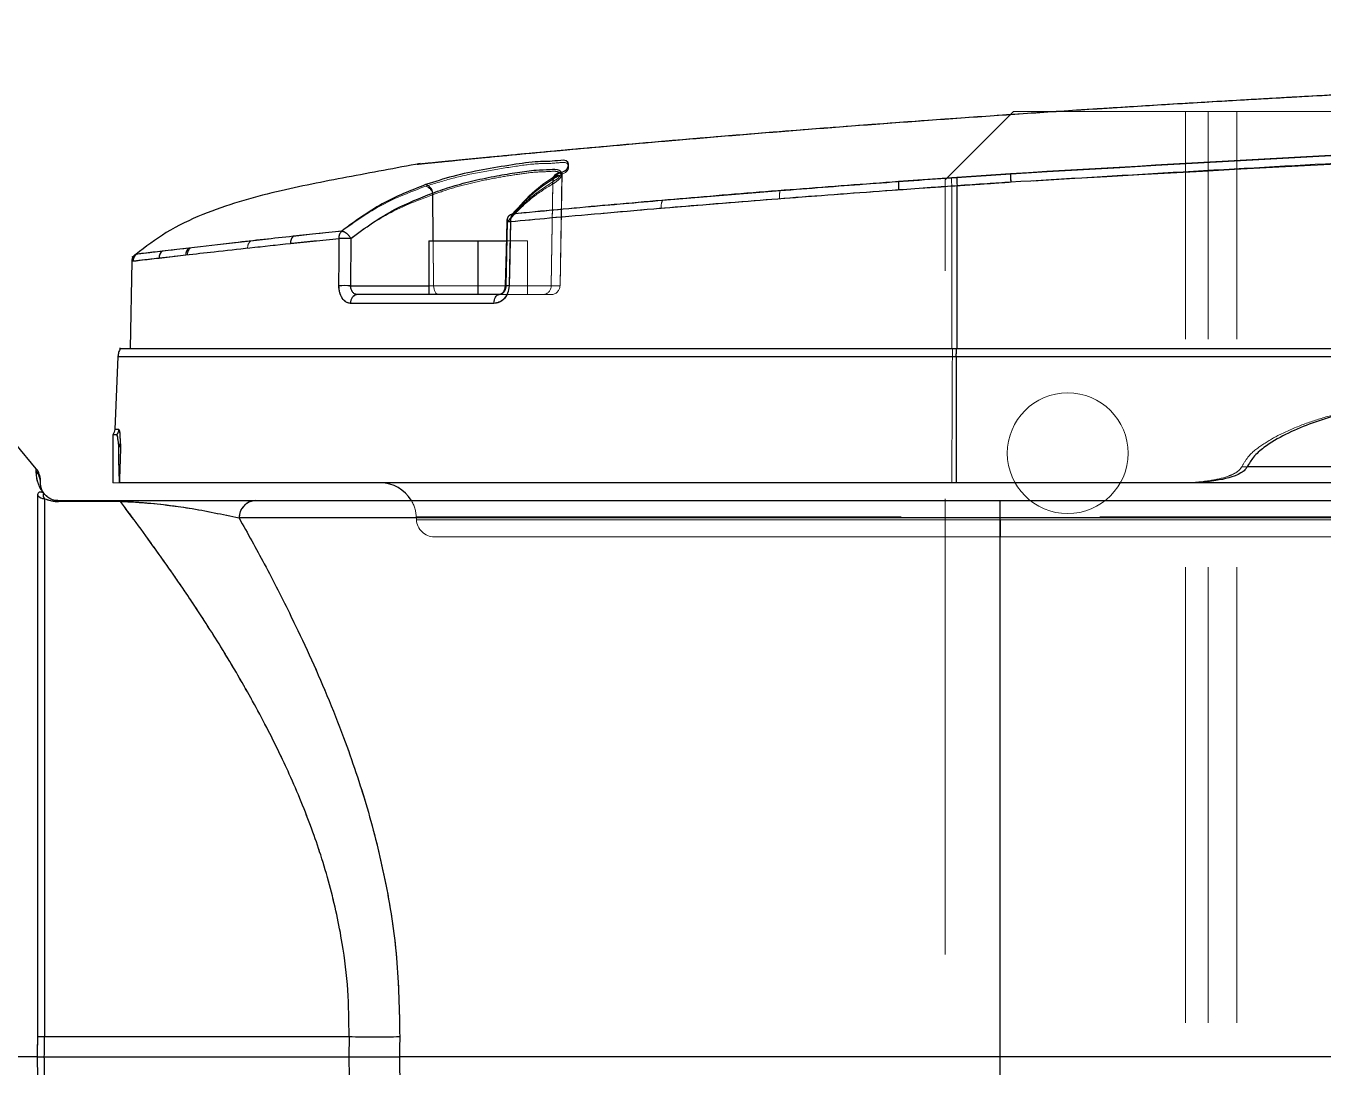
# Model space of a CAD drawing. Header units: millimetres. Extents: x 126 to 938, y 244 to 707.
# Drawn here: x 762.208 to 765.823, y 561.16 to 564.061 of the extents above; entities that cross this region are included whole.
import ezdxf

# ---------------------------------------------------------------- set-up
doc = ezdxf.new("R2010")
doc.units = ezdxf.units.MM
doc.linetypes.add('HIDDEN', pattern=[1.905, 1.27, -0.635])

msp = doc.modelspace()

# ---------------------------------------------------------------- linework, layer by layer
at = {"color": 7, "linetype": 'HIDDEN', "lineweight": 18}
for p, q in [((764.9608, 563.8227), (764.7703, 563.6322)), ((764.7703, 563.6322), (764.9608, 563.8227)), ((765.4393, 563.8227), (764.9608, 563.8227)), ((765.4393, 563.8227), (764.9608, 563.8227)), ((765.4393, 559.3777), (765.4393, 563.8227)), ((765.5033, 563.8227), (765.4393, 563.8227)), ((765.5828, 563.8227), (765.4393, 563.8227)), ((765.4393, 559.3777), (765.4393, 563.8227)), ((765.5033, 559.3777), (765.5033, 563.8227)), ((765.8488, 563.8227), (765.5033, 563.8227)), ((765.5828, 563.8227), (765.5033, 563.8227)), ((765.9284, 563.8227), (765.5828, 563.8227)), ((765.5828, 559.3777), (765.5828, 563.8227)), ((764.7564, 563.8003), (764.4805, 563.7798)), ((763.7022, 563.6449), (763.6862, 563.6418)), ((763.6968, 563.3368), (763.7023, 563.6517)), ((763.6968, 563.3368), (763.7022, 563.6452)), ((763.6998, 563.6539), (763.7023, 563.6517)), ((763.7023, 563.6513), (763.6999, 563.6521)), ((764.788, 563.6369), (764.9533, 563.648)), ((763.6765, 563.6265), (763.672, 563.3368)), ((763.672, 563.3368), (763.6764, 563.6205)), ((763.9826, 563.5742), (764.3104, 563.6012)), ((764.7703, 559.5682), (764.7703, 563.6322)), ((764.7703, 559.5682), (764.7703, 563.6322)), ((764.7882, 563.1623), (764.7887, 563.6139)), ((763.3422, 563.5905), (763.3446, 563.3368)), ((764.3082, 563.5787), (763.9787, 563.5522)), ((763.5467, 563.3368), (763.5507, 563.5158)), ((763.5507, 563.5154), (763.5467, 563.3368)), ((762.6672, 563.4423), (762.8344, 563.4613)), ((763.1132, 563.3368), (763.1136, 563.4687)), ((763.4688, 563.4623), (763.3313, 563.4623)), ((763.3313, 563.4623), (763.4688, 563.4623)), ((763.3313, 563.4623), (763.3313, 563.3123)), ((763.3446, 563.3368), (763.3434, 563.4623)), ((763.4688, 563.3123), (763.4688, 563.4623)), ((763.4688, 563.4623), (763.6063, 563.4623)), ((763.4688, 563.3123), (763.4688, 563.4623)), ((763.4688, 563.3123), (763.4688, 563.4623)), ((763.6063, 563.4623), (763.4688, 563.4623)), ((763.6063, 563.3123), (763.6063, 563.4623)), ((763.6063, 563.3123), (763.6063, 563.4623)), ((762.5144, 563.4242), (762.5039, 563.4168)), ((762.5145, 563.4242), (762.5168, 563.4245)), ((762.8261, 563.4416), (762.6585, 563.423)), ((762.5077, 563.4057), (762.5054, 563.4054)), ((763.3446, 563.3368), (763.1132, 563.3368)), ((763.3582, 563.3123), (763.132, 563.3123)), ((763.132, 563.3123), (763.3582, 563.3123)), ((763.132, 563.3123), (763.5272, 563.3123)), ((763.3313, 563.3368), (763.3446, 563.3368)), ((763.3313, 563.3123), (763.4688, 563.3123)), ((763.3313, 563.3123), (763.4688, 563.3123)), ((763.6968, 563.3368), (763.3446, 563.3368)), ((763.3446, 563.3368), (763.6968, 563.3368)), ((763.6719, 563.3123), (763.3582, 563.3123)), ((763.3582, 563.3123), (763.6719, 563.3123)), ((763.6063, 563.3123), (763.4688, 563.3123)), ((763.6063, 563.3123), (763.4688, 563.3123)), ((763.5272, 563.3123), (763.6497, 563.3123)), ((763.6497, 563.3123), (763.5272, 563.3123)), ((763.672, 563.3368), (763.5467, 563.3368)), ((763.5467, 563.3368), (763.672, 563.3368)), ((763.6497, 563.3123), (763.6719, 563.3123)), ((763.6719, 563.3123), (763.6497, 563.3123)), ((763.672, 563.3368), (763.6968, 563.3368)), ((763.6968, 563.3368), (763.672, 563.3368)), ((763.1133, 563.2877), (763.5127, 563.2877)), ((764.7901, 563.1395), (762.4651, 563.1395)), ((764.7904, 563.1623), (762.4718, 563.1623)), ((764.803, 563.1623), (762.5011, 563.1623)), ((764.7882, 563.1623), (772.8839, 563.1623)), ((772.9153, 563.1395), (764.7901, 563.1395)), ((772.9156, 563.1623), (764.7904, 563.1623)), ((772.8842, 563.1623), (764.803, 563.1623)), ((762.4504, 562.9214), (762.4617, 562.9214)), ((762.4561, 562.9363), (762.4674, 562.9363)), ((762.4665, 562.8969), (762.473, 562.8882)), ((762.473, 562.8882), (762.467, 562.8884)), ((762.237, 562.8269), (762.237, 562.82)), ((765.5963, 562.8323), (766.6984, 562.8323)), ((762.4504, 562.7873), (762.4696, 562.7873)), ((762.4696, 562.7873), (764.7886, 562.7873)), ((763.1964, 562.7873), (766.6519, 562.7873)), ((766.6519, 562.7873), (763.1964, 562.7873)), ((764.7886, 562.7873), (765.4123, 562.7873)), ((765.4123, 562.7873), (766.6644, 562.7873)), ((762.2412, 562.752), (762.2412, 561.245)), ((762.262, 562.7539), (762.2572, 562.7589)), ((762.2602, 562.7555), (762.262, 562.7539)), ((762.2604, 561.2447), (762.2604, 562.7435)), ((762.2987, 562.7379), (762.2987, 562.7356)), ((762.2987, 562.7379), (762.4716, 562.7379)), ((762.2987, 562.7356), (762.4716, 562.7356)), ((762.4716, 562.7379), (762.8479, 562.7379)), ((762.4716, 562.7356), (762.4716, 562.7379)), ((762.8479, 562.7379), (764.9237, 562.7379)), ((764.9237, 562.6897), (764.9237, 562.7379)), ((764.9237, 562.7379), (766.104, 562.7379)), ((762.8023, 562.6897), (764.9237, 562.6897)), ((766.5521, 562.6925), (763.2963, 562.6925)), ((763.2967, 562.6846), (763.2963, 562.6925)), ((763.2963, 562.6925), (766.5521, 562.6925)), ((763.2967, 562.6846), (764.9242, 562.6846)), ((764.9242, 562.6846), (763.2967, 562.6846)), ((764.9237, 562.6897), (766.1167, 562.6897)), ((764.9237, 561.188), (764.9237, 562.6897)), ((764.9242, 562.6846), (766.5516, 562.6846)), ((764.9242, 562.6373), (764.9242, 562.6846)), ((766.5516, 562.6846), (764.9242, 562.6846)), ((764.9242, 562.6373), (764.9242, 562.6846)), ((763.3466, 562.6373), (764.9242, 562.6373)), ((764.9242, 562.6373), (763.3466, 562.6373)), ((764.9242, 562.6373), (766.5017, 562.6373)), ((766.5017, 562.6373), (764.9242, 562.6373)), ((763.109, 561.2447), (762.2604, 561.2447)), ((763.109, 561.2447), (763.1082, 561.188)), ((763.2491, 561.188), (763.25, 561.2447)), ((762.2404, 561.188), (762.1798, 561.188)), ((763.1082, 561.188), (762.2595, 561.188)), ((763.1082, 561.188), (763.109, 561.1312)), ((763.2491, 561.188), (764.9237, 561.188)), ((763.25, 561.1312), (763.2491, 561.188)), ((764.9237, 561.188), (766.13, 561.188)), ((764.9237, 560.0112), (764.9237, 561.188))]:
    msp.add_line(p, q, dxfattribs=at)
at = {"color": 7, "linetype": 'Continuous', "lineweight": 25}
for p, q in [((763.6877, 563.6483), (763.686, 563.6476)), ((764.8026, 563.6387), (764.6402, 563.6269)), ((764.9518, 563.6488), (764.8026, 563.6387)), ((764.803, 563.1623), (764.8034, 563.6161)), ((763.3434, 563.4623), (763.3421, 563.5951)), ((762.9454, 563.4546), (763.081, 563.4688)), ((763.0884, 563.489), (762.9532, 563.4745)), ((763.1136, 563.4688), (763.1132, 563.3368)), ((763.3313, 563.4623), (763.3313, 563.3123)), ((763.3313, 563.4623), (763.4688, 563.4623)), ((763.4688, 563.3123), (763.4688, 563.4623)), ((763.4688, 563.4623), (763.5495, 563.4623)), ((762.5134, 563.4241), (762.5145, 563.4242)), ((762.5792, 563.414), (762.6538, 563.4225)), ((762.6626, 563.4418), (762.5881, 563.433)), ((762.5034, 563.4054), (762.4992, 563.1623)), ((762.5054, 563.4054), (762.5043, 563.4053)), ((763.1132, 563.3368), (763.3313, 563.3368)), ((763.5272, 563.3123), (763.132, 563.3123)), ((763.5127, 563.2877), (763.1133, 563.2877)), ((762.4647, 563.1395), (762.4565, 562.9362)), ((764.801, 563.1395), (772.9156, 563.1395)), ((764.801, 563.1395), (764.801, 562.7873)), ((764.8014, 563.1623), (772.9159, 563.1623)), ((762.4504, 562.9214), (762.4504, 562.7873)), ((762.4617, 562.9214), (762.4504, 562.9214)), ((762.4674, 562.9363), (762.4561, 562.9363)), ((762.237, 562.8269), (762.1798, 562.8951)), ((762.473, 562.8882), (762.4665, 562.8969)), ((762.467, 562.8884), (762.473, 562.8882)), ((762.237, 562.82), (762.237, 562.8269)), ((766.6984, 562.8323), (765.6116, 562.8323)), ((762.2487, 562.7879), (762.2487, 562.7926)), ((764.801, 562.7873), (762.4696, 562.7873)), ((765.4276, 562.7873), (764.801, 562.7873)), ((766.6644, 562.7873), (765.4276, 562.7873)), ((762.2412, 561.245), (762.2412, 562.752)), ((762.2572, 562.7589), (762.262, 562.7539)), ((762.262, 562.7539), (762.2602, 562.7555)), ((762.2604, 562.7435), (762.2604, 561.2447)), ((762.2987, 562.7379), (762.2987, 562.7356)), ((762.4716, 562.7379), (762.2987, 562.7379)), ((762.4716, 562.7356), (762.2987, 562.7356)), ((762.4716, 562.7379), (762.4716, 562.7356)), ((762.8479, 562.7379), (762.4716, 562.7379)), ((764.9237, 562.7379), (762.8479, 562.7379)), ((764.9237, 562.6897), (764.9237, 562.7379)), ((766.104, 562.7379), (764.9237, 562.7379)), ((764.9237, 562.6897), (762.8023, 562.6897)), ((764.9237, 561.188), (764.9237, 562.6897)), ((766.1167, 562.6897), (764.9237, 562.6897)), ((762.2604, 561.2447), (763.109, 561.2447)), ((763.109, 561.2447), (763.1082, 561.188)), ((762.2404, 561.188), (762.1798, 561.188)), ((762.2595, 561.188), (763.1082, 561.188)), ((763.1082, 561.188), (763.109, 561.1312)), ((764.9237, 561.188), (763.2491, 561.188)), ((766.1114, 561.188), (764.9237, 561.188)), ((764.9237, 560.178), (764.9237, 561.188))]:
    msp.add_line(p, q, dxfattribs=at)
at = {"color": 7, "linetype": 'Continuous', "lineweight": 25, "flags": 128}
for points in [[(763.5482, 563.516), (763.5463, 563.435), (763.5441, 563.337)], [(763.5589, 563.5158), (763.5566, 563.4156), (763.5549, 563.3368)], [(763.0805, 563.3368), (763.0808, 563.4108), (763.081, 563.4688)], [(763.5127, 563.2877), (763.513, 563.2925), (763.5139, 563.2971), (763.5152, 563.3014), (763.517, 563.3051), (763.5192, 563.3081), (763.5217, 563.3104), (763.5244, 563.3118), (763.5272, 563.3123)], [(763.5441, 563.337), (763.544, 563.337), (763.544, 563.3369)], [(763.25, 561.2447), (763.2495, 561.2129), (763.2491, 561.188)], [(763.2491, 561.188), (763.2496, 561.1562), (763.25, 561.1312)]]:
    msp.add_lwpolyline(points, dxfattribs=at)
at = {"color": 7, "linetype": 'HIDDEN', "lineweight": 18, "flags": 128}
for points in [[(763.5482, 563.5155), (763.5463, 563.4347), (763.5441, 563.337)], [(763.5549, 563.3368), (763.5571, 563.4368), (763.5589, 563.5154)], [(763.081, 563.4687), (763.0807, 563.3949), (763.0805, 563.3368)], [(763.3446, 563.3368), (763.3449, 563.332), (763.3457, 563.3274), (763.347, 563.3231), (763.3487, 563.3194), (763.3507, 563.3164), (763.3531, 563.3141), (763.3556, 563.3127), (763.3582, 563.3123)], [(763.3446, 563.3368), (763.3449, 563.332), (763.3457, 563.3274), (763.347, 563.3231), (763.3487, 563.3194), (763.3507, 563.3164), (763.3531, 563.3141), (763.3556, 563.3127), (763.3582, 563.3123)], [(763.5127, 563.2877), (763.513, 563.2925), (763.5139, 563.2971), (763.5152, 563.3014), (763.517, 563.3051), (763.5192, 563.3081), (763.5217, 563.3104), (763.5244, 563.3118), (763.5272, 563.3123)], [(763.5549, 563.3368), (763.5514, 563.3369), (763.5485, 563.3369), (763.5463, 563.337), (763.5448, 563.337), (763.544, 563.337), (763.5441, 563.3369), (763.545, 563.3369), (763.5467, 563.3368)]]:
    msp.add_lwpolyline(points, dxfattribs=at)
at = {"color": 7, "linetype": 'HIDDEN', "lineweight": 18}
for centre, radius, start, end in [((763.7509, 563.6922), 0.0266, 95.3135, 102.6939), ((763.6965, 563.624), 0.0204, 98.1657, 189.7744), ((763.6995, 563.6294), 0.0232, 152.5812, 187.199), ((765.0009, 563.6321), 0.213, 178.7074, 184.8901), ((765.1587, 563.6417), 0.2055, 178.2417, 184.686), ((763.3145, 563.5873), 0.0279, 6.5184, 73.2579), ((764.3587, 563.5852), 0.0508, 161.6518, 187.2766), ((764.0152, 563.557), 0.0369, 152.2093, 187.5198), ((762.8516, 563.4425), 0.0255, 132.2637, 181.9128), ((762.5327, 563.4053), 0.025, 129.5072, 179.0849), ((762.6837, 563.4232), 0.0252, 130.7034, 180.4061), ((763.0968, 562.4377), 0.8993, 88.9602, 91.0398), ((763.1356, 563.2901), 0.0224, 99.2559, 186.2208), ((763.5475, 563.385), 0.0481, 265.8673, 269.0989), ((763.6483, 563.3359), 0.0237, 273.3972, 2.1982), ((763.6483, 563.3359), 0.0237, 273.3972, 2.1982), ((763.6718, 563.3373), 0.025, 270.0474, 358.9876), ((763.6718, 563.3373), 0.025, 270.0611, 358.9876), ((1148.1465, 561.3287), 383.3607, 179.729363, 179.78201), ((765.1115, 562.8702), 0.1683, 0.0003, 179.9997), ((765.1115, 562.8702), 0.1683, 0.0003, 179.9997), ((762.4423, 562.9373), 0.0251, 320.7205, 357.7157), ((765.1115, 562.8702), 0.1683, 180, 0), ((765.1115, 562.8702), 0.1683, 180, 0), ((762.1991, 562.788), 0.0496, 359.9818, 40.166), ((762.2602, 562.7689), 0.0255, 221.6353, 270.2611), ((762.2715, 562.7683), 0.017, 213.3626, 228.3889), ((762.8501, 562.6902), 0.0478, 92.5758, 180.6097), ((763.1963, 562.6872), 0.1001, 3.0053, 31.1475), ((763.3466, 562.6873), 0.05, 183.0029, 269.9933), ((762.2591, 561.7515), 0.5068, 267.9723, 270.1376), ((763.1795, 565.5797), 4.3356, 269.0684, 270.9316)]:
    msp.add_arc(centre, radius, start, end, dxfattribs=at)
at = {"color": 7, "linetype": 'Continuous', "lineweight": 25}
for centre, radius, start, end in [((763.6955, 563.6314), 0.0187, 96.2736, 152.4904), ((765.0539, 563.6368), 0.2514, 179.5799, 184.7382), ((765.202, 563.6454), 0.2502, 179.2302, 184.4369), ((763.3143, 563.5916), 0.0281, 6.9993, 73.4474), ((764.7476, 563.615), 0.1081, 173.6738, 185.5962), ((762.9712, 563.4559), 0.0259, 134.0391, 182.7969), ((762.5293, 563.4048), 0.025, 129.5436, 178.9908), ((762.6043, 563.4139), 0.0251, 130.1619, 179.716), ((762.679, 563.4227), 0.0252, 130.8129, 180.4277), ((763.0968, 562.4377), 0.8993, 88.9602, 91.0398), ((763.1356, 563.2901), 0.0224, 99.2559, 186.2208), ((763.5432, 562.8445), 0.4924, 88.6435, 89.8899), ((762.4423, 562.9373), 0.0251, 320.7205, 357.7157), ((762.1988, 562.7948), 0.0499, 359.9721, 40.018), ((762.1991, 562.788), 0.0496, 359.9818, 40.166), ((763.1964, 562.6872), 0.1, 31.1637, 89.9985), ((762.2602, 562.7689), 0.0255, 221.6353, 270.2611), ((762.2715, 562.7683), 0.017, 213.3626, 228.3889), ((762.8501, 562.6902), 0.0478, 92.5758, 180.6097), ((762.2591, 561.7515), 0.5068, 267.9723, 270.1376), ((763.1795, 565.5797), 4.3356, 269.0684, 270.9316)]:
    msp.add_arc(centre, radius, start, end, dxfattribs=at)
at = {"color": 7, "linetype": 'HIDDEN', "lineweight": 18}
for points, knots in [([(772.8958, 564.0606), (772.116, 564.0446), (770.5562, 564.0125), (768.6685, 563.9781), (767.2333, 563.9325), (766.4934, 563.9016), (765.9981, 563.8768), (765.7493, 563.8635), (765.5036, 563.8494), (765.2577, 563.8344), (765.0085, 563.8182), (764.7476, 563.8001), (764.4804, 563.7803), (764.2162, 563.7593), (763.9736, 563.739), (763.8203, 563.7252), (763.7484, 563.7188)], [0, 0, 0, 0, 0.255564, 0.511199, 0.618605, 0.726047, 0.753863, 0.781078, 0.807685, 0.834502, 0.861801, 0.8895, 0.920222, 0.949587, 0.976338, 1, 1, 1, 1]), ([(765.6162, 563.8556), (765.5572, 563.8522), (765.4639, 563.8469), (765.3707, 563.841), (765.3365, 563.8389)], [0, 0, 0, 0, 0.633206, 1, 1, 1, 1]), ([(766.1847, 563.886), (766.1795, 563.8857), (766.0789, 563.881), (765.9038, 563.8717), (765.7195, 563.8617), (765.6306, 563.8565), (765.6162, 563.8556)], [0, 0, 0, 0, 0.027317, 0.530599, 0.92396, 1, 1, 1, 1]), ([(765.0527, 563.8207), (765.0308, 563.8193), (764.932, 563.8128), (764.8333, 563.8058), (764.7564, 563.8003)], [0, 0, 0, 0, 0.221351, 1, 1, 1, 1]), ([(765.3365, 563.8389), (765.2959, 563.8364), (765.2013, 563.8306), (765.1067, 563.8243), (765.0527, 563.8207)], [0, 0, 0, 0, 0.428549, 1, 1, 1, 1]), ([(764.9533, 563.648), (765.4921, 563.6793), (766.5696, 563.7418), (767.6483, 563.7751), (768.1876, 563.7917)], [0, 0, 0, 0, 0.5000571, 1, 1, 1, 1]), ([(764.4805, 563.7798), (764.4787, 563.7797), (764.3873, 563.7729), (764.2142, 563.7589), (763.9709, 563.7385), (763.8172, 563.7247), (763.745, 563.7182)], [0, 0, 0, 0, 0.0073452, 0.3726706, 0.7055317, 1, 1, 1, 1]), ([(768.1871, 563.7675), (767.5832, 563.7485), (766.5049, 563.7147), (765.4278, 563.6524), (764.9539, 563.6249)], [0, 0, 0, 0, 0.5599944, 1, 1, 1, 1]), ([(763.745, 563.7182), (763.7052, 563.7146), (763.6312, 563.7078), (763.5294, 563.6981), (763.4435, 563.6898), (763.3817, 563.6837), (763.3284, 563.6784), (763.3157, 563.6771), (763.2965, 563.6752), (763.2983, 563.6754), (763.2986, 563.6754)], [0, 0, 0, 0, 0.26591, 0.495055, 0.685592, 0.831642, 0.933599, 0.989641, 0.998388, 1, 1, 1, 1]), ([(763.7484, 563.7188), (763.7088, 563.7151), (763.635, 563.7083), (763.5335, 563.6987), (763.4478, 563.6904), (763.3862, 563.6844), (763.333, 563.6791), (763.3204, 563.6778), (763.3011, 563.6759), (763.3029, 563.6761), (763.3032, 563.6761)], [0, 0, 0, 0, 0.2657876, 0.494828, 0.6852978, 0.8313422, 0.9333465, 0.9895194, 0.998452, 1, 1, 1, 1]), ([(763.3225, 563.6141), (763.3478, 563.6219), (763.4002, 563.6382), (763.4816, 563.6551), (763.56, 563.6678), (763.6321, 563.6784), (763.6773, 563.6766), (763.7198, 563.6832), (763.7213, 563.6539), (763.7053, 563.6483), (763.6936, 563.6441)], [0, 0, 0, 0, 0.1775592, 0.3684985, 0.5549176, 0.7170407, 0.8367552, 0.9017796, 0.9280122, 1, 1, 1, 1]), ([(763.7022, 563.6452), (763.6996, 563.648), (763.6912, 563.6571), (763.6636, 563.6544), (763.6262, 563.6539), (763.5763, 563.647), (763.5188, 563.6377), (763.4582, 563.625), (763.3982, 563.6102), (763.3603, 563.5969), (763.3422, 563.5905)], [0, 0, 0, 0, 0.029726, 0.097437, 0.202067, 0.343203, 0.500238, 0.67482, 0.844255, 1, 1, 1, 1]), ([(763.6936, 563.6441), (763.6711, 563.6299), (763.6234, 563.5998), (763.585, 563.5585), (763.5647, 563.5367)], [0, 0, 0, 0, 0.4720992, 1, 1, 1, 1]), ([(763.6764, 563.6205), (763.6835, 563.6246), (763.6943, 563.6308), (763.7002, 563.6416), (763.7022, 563.6452)], [0, 0, 0, 0, 0.659887, 1, 1, 1, 1]), ([(763.7023, 563.6517), (763.7003, 563.648), (763.6943, 563.6372), (763.6836, 563.6308), (763.6765, 563.6265)], [0, 0, 0, 0, 0.341232, 1, 1, 1, 1]), ([(763.6999, 563.6521), (763.6993, 563.6523), (763.6951, 563.654), (763.6911, 563.6509), (763.6877, 563.6483)], [0, 0, 0, 0, 0.151119, 1, 1, 1, 1]), ([(764.3104, 563.6012), (764.3894, 563.6073), (764.5485, 563.6198), (764.7077, 563.6311), (764.788, 563.6369)], [0, 0, 0, 0, 0.4962, 1, 1, 1, 1]), ([(763.0886, 563.4891), (763.1254, 563.5152), (763.1981, 563.5669), (763.2814, 563.5985), (763.3225, 563.6141)], [0, 0, 0, 0, 0.507011, 1, 1, 1, 1]), ([(763.6765, 563.6265), (763.6516, 563.6098), (763.6048, 563.5784), (763.568, 563.5358), (763.5507, 563.5158)], [0, 0, 0, 0, 0.532414, 1, 1, 1, 1]), ([(763.5507, 563.5154), (763.5727, 563.5389), (763.6104, 563.5793), (763.657, 563.6084), (763.6764, 563.6205)], [0, 0, 0, 0, 0.584934, 1, 1, 1, 1]), ([(764.7887, 563.6139), (764.708, 563.6083), (764.5478, 563.597), (764.3877, 563.5848), (764.3082, 563.5787)], [0, 0, 0, 0, 0.5039299, 1, 1, 1, 1]), ([(764.9539, 563.6249), (764.9231, 563.6229), (764.868, 563.6194), (764.8129, 563.6156), (764.7887, 563.6139)], [0, 0, 0, 0, 0.560009, 1, 1, 1, 1]), ([(763.3422, 563.5905), (763.297, 563.5732), (763.2157, 563.5421), (763.145, 563.4913), (763.1136, 563.4687)], [0, 0, 0, 0, 0.554888, 1, 1, 1, 1]), ([(763.5647, 563.5367), (763.6325, 563.543), (763.7718, 563.5561), (763.9111, 563.5681), (763.9826, 563.5742)], [0, 0, 0, 0, 0.486676, 1, 1, 1, 1]), ([(763.5565, 563.5332), (763.5552, 563.532), (763.552, 563.529), (763.5489, 563.5226), (763.5484, 563.5177), (763.5482, 563.5153)], [0, 0, 0, 0, 0.269782, 0.643239, 1, 1, 1, 1]), ([(763.5507, 563.5158), (763.5503, 563.5189), (763.5495, 563.5243), (763.5523, 563.529), (763.5535, 563.531)], [0, 0, 0, 0, 0.564399, 1, 1, 1, 1]), ([(763.5539, 563.531), (763.5523, 563.5283), (763.5495, 563.5234), (763.5503, 563.5178), (763.5507, 563.5154)], [0, 0, 0, 0, 0.554279, 1, 1, 1, 1]), ([(763.5647, 563.5367), (763.5624, 563.5363), (763.5593, 563.5357), (763.5562, 563.5329), (763.5548, 563.5318), (763.5539, 563.531)], [0, 0, 0, 0, 0.557104, 0.727686, 1, 1, 1, 1]), ([(763.9787, 563.5522), (763.9068, 563.5462), (763.7669, 563.5344), (763.627, 563.5216), (763.5589, 563.5154)], [0, 0, 0, 0, 0.513378, 1, 1, 1, 1]), ([(763.5589, 563.5154), (763.5589, 563.5177), (763.5589, 563.5223), (763.5602, 563.5299), (763.5631, 563.5342), (763.5647, 563.5367)], [0, 0, 0, 0, 0.312922, 0.613761, 1, 1, 1, 1]), ([(763.5507, 563.5158), (763.5501, 563.5158), (763.5492, 563.5159), (763.5483, 563.5159), (763.548, 563.516)], [0, 0, 0, 0, 0.731926, 1, 1, 1, 1]), ([(763.548, 563.5155), (763.5483, 563.5155), (763.5492, 563.5154), (763.5501, 563.5154), (763.5507, 563.5154)], [0, 0, 0, 0, 0.269523, 1, 1, 1, 1]), ([(763.5589, 563.5154), (763.5575, 563.5154), (763.5549, 563.5155), (763.5515, 563.5155), (763.5493, 563.5155), (763.5483, 563.5155), (763.548, 563.5155)], [0, 0, 0, 0, 0.395422, 0.718519, 0.928236, 1, 1, 1, 1]), ([(763.081, 563.4687), (763.0339, 563.4639), (762.9489, 563.4551), (762.864, 563.4458), (762.8261, 563.4416)], [0, 0, 0, 0, 0.554158, 1, 1, 1, 1]), ([(762.8344, 563.4613), (762.8792, 563.4664), (762.9638, 563.4759), (763.0486, 563.4848), (763.0886, 563.4891)], [0, 0, 0, 0, 0.528203, 1, 1, 1, 1]), ([(763.0886, 563.4891), (763.0873, 563.4877), (763.0846, 563.4847), (763.0815, 563.4777), (763.0812, 563.4722), (763.081, 563.4687)], [0, 0, 0, 0, 0.255102, 0.537315, 1, 1, 1, 1]), ([(763.1136, 563.4687), (763.1109, 563.4688), (763.1052, 563.4688), (763.0965, 563.4689), (763.0883, 563.4688), (763.0832, 563.4688), (763.081, 563.4687)], [0, 0, 0, 0, 0.2442589, 0.5275611, 0.7957127, 1, 1, 1, 1]), ([(763.1136, 563.4687), (763.1117, 563.4716), (763.1079, 563.4775), (763.1009, 563.4838), (763.0943, 563.4881), (763.0903, 563.4888), (763.0886, 563.4891)], [0, 0, 0, 0, 0.309053, 0.631904, 0.844834, 1, 1, 1, 1]), ([(762.6585, 563.423), (762.6336, 563.4202), (762.5922, 563.4155), (762.542, 563.4097), (762.5166, 563.4067), (762.5077, 563.4057)], [0, 0, 0, 0, 0.494247, 0.82405, 1, 1, 1, 1]), ([(762.5168, 563.4245), (762.5331, 563.4265), (762.5832, 563.4325), (762.6333, 563.4383), (762.6672, 563.4423)], [0, 0, 0, 0, 0.323869, 1, 1, 1, 1]), ([(763.0805, 563.3368), (763.0811, 563.3296), (763.0821, 563.3161), (763.0902, 563.2999), (763.1012, 563.2896), (763.1094, 563.2883), (763.1133, 563.2877)], [0, 0, 0, 0, 0.330513, 0.623728, 0.821578, 1, 1, 1, 1]), ([(763.1132, 563.3368), (763.1134, 563.3336), (763.1137, 563.3289), (763.116, 563.3231), (763.1188, 563.3184), (763.1229, 563.3147), (763.1278, 563.3126), (763.1305, 563.3124), (763.132, 563.3123)], [0, 0, 0, 0, 0.276562, 0.410412, 0.539342, 0.757729, 0.875105, 1, 1, 1, 1]), ([(763.5127, 563.2877), (763.5181, 563.2885), (763.5292, 563.29), (763.543, 563.3016), (763.5506, 563.3148), (763.5542, 563.3271), (763.5546, 563.3336), (763.5549, 563.3368)], [0, 0, 0, 0, 0.225822, 0.466676, 0.726089, 0.862787, 1, 1, 1, 1]), ([(763.5467, 563.3368), (763.5464, 563.3336), (763.5458, 563.3289), (763.5433, 563.3231), (763.5402, 563.3184), (763.5361, 563.3148), (763.5313, 563.3126), (763.5286, 563.3124), (763.5272, 563.3123)], [0, 0, 0, 0, 0.277955, 0.413789, 0.544973, 0.764984, 0.880519, 1, 1, 1, 1]), ([(763.5272, 563.3123), (763.5286, 563.3124), (763.5313, 563.3126), (763.5361, 563.3148), (763.5402, 563.3184), (763.5433, 563.3231), (763.5451, 563.3274), (763.5464, 563.332), (763.5466, 563.3352), (763.5467, 563.3368)], [0, 0, 0, 0, 0.119208, 0.234577, 0.454287, 0.58536, 0.721306, 0.8601, 1, 1, 1, 1]), ([(763.544, 563.3369), (763.5437, 563.3338), (763.5432, 563.3281), (763.5401, 563.3207), (763.5361, 563.3153), (763.5325, 563.3135), (763.5309, 563.3127)], [0, 0, 0, 0, 0.319926, 0.5918, 0.815797, 1, 1, 1, 1]), ([(764.7904, 563.1623), (764.7903, 563.158), (764.7901, 563.1504), (764.7901, 563.1428), (764.7901, 563.1395)], [0, 0, 0, 0, 0.55992, 1, 1, 1, 1]), ([(765.5963, 562.8323), (765.6017, 562.8414), (765.6164, 562.8665), (765.6551, 562.8959), (765.7075, 562.9258), (765.7681, 562.9514), (765.8577, 562.9803), (765.9733, 563.0058), (766.0677, 563.0101), (766.1148, 563.0123)], [0, 0, 0, 0, 0.05574, 0.153229, 0.251473, 0.37621, 0.500522, 0.750267, 1, 1, 1, 1]), ([(762.4617, 562.9214), (762.4622, 562.9208), (762.4638, 562.9187), (762.4647, 562.91), (762.4657, 562.9025), (762.4665, 562.8969)], [0, 0, 0, 0, 0.087882, 0.311841, 1, 1, 1, 1]), ([(762.4674, 562.9363), (762.4681, 562.9349), (762.4706, 562.9303), (762.4712, 562.9137), (762.4722, 562.8991), (762.473, 562.8882)], [0, 0, 0, 0, 0.093234, 0.321246, 1, 1, 1, 1]), ([(762.467, 562.8884), (762.467, 562.8898), (762.4669, 562.8926), (762.4666, 562.8954), (762.4665, 562.8969)], [0, 0, 0, 0, 0.489052, 1, 1, 1, 1]), ([(762.467, 562.8884), (762.4673, 562.8631), (762.4677, 562.8315), (762.4688, 562.7984), (762.4692, 562.79), (762.4694, 562.788), (762.4695, 562.7874), (762.4696, 562.7873), (762.4696, 562.7873)], [0, 0, 0, 0, 0.749565, 0.937033, 0.983928, 0.995734, 0.998775, 1, 1, 1, 1]), ([(762.473, 562.8882), (762.4724, 562.8694), (762.4712, 562.8357), (762.4701, 562.8021), (762.4696, 562.7873)], [0, 0, 0, 0, 0.559987, 1, 1, 1, 1]), ([(762.237, 562.82), (762.2373, 562.8143), (762.2378, 562.8035), (762.2418, 562.7877), (762.2469, 562.7753), (762.2517, 562.767), (762.2547, 562.7623), (762.2564, 562.7601), (762.2572, 562.7589)], [0, 0, 0, 0, 0.258661, 0.497145, 0.74337, 0.870601, 0.935026, 1, 1, 1, 1]), ([(765.4123, 562.7873), (765.4227, 562.7874), (765.4551, 562.7878), (765.5037, 562.7921), (765.5495, 562.8018), (765.5761, 562.8132), (765.59, 562.8223), (765.5944, 562.8293), (765.5963, 562.8323)], [0, 0, 0, 0, 0.159979, 0.499571, 0.749818, 0.874721, 0.945846, 1, 1, 1, 1]), ([(762.2487, 562.7926), (762.2487, 562.7934), (762.2487, 562.7971), (762.2487, 562.7919), (762.2487, 562.7879)], [0, 0, 0, 0, 0.236253, 1, 1, 1, 1]), ([(762.2487, 562.7879), (762.2489, 562.785), (762.2492, 562.7792), (762.2516, 562.7703), (762.2548, 562.7636), (762.2576, 562.7594), (762.2587, 562.7579), (762.2594, 562.7571), (762.2599, 562.7564), (762.2604, 562.7558), (762.2611, 562.755), (762.2617, 562.7544), (762.262, 562.7539)], [0, 0, 0, 0, 0.236629, 0.464464, 0.738597, 0.824856, 0.86823, 0.890063, 0.911869, 0.933853, 0.955818, 1, 1, 1, 1]), ([(762.2572, 562.7589), (762.2556, 562.7601), (762.2529, 562.762), (762.248, 562.7633), (762.2419, 562.7605), (762.2415, 562.7554), (762.2412, 562.752)], [0, 0, 0, 0, 0.250299, 0.422442, 0.606771, 1, 1, 1, 1]), ([(762.2604, 562.7435), (762.2583, 562.7464), (762.2558, 562.75), (762.2563, 562.7575), (762.2587, 562.7563), (762.2602, 562.7555)], [0, 0, 0, 0, 0.636778, 0.793826, 1, 1, 1, 1]), ([(762.2987, 562.7356), (762.2948, 562.7357), (762.2874, 562.736), (762.2744, 562.7383), (762.2657, 562.7415), (762.2604, 562.7435)], [0, 0, 0, 0, 0.297382, 0.566632, 1, 1, 1, 1]), ([(762.262, 562.7539), (762.262, 562.754), (762.2617, 562.7543), (762.2615, 562.7545), (762.2614, 562.7547)], [0, 0, 0, 0, 0.388133, 1, 1, 1, 1]), ([(762.262, 562.7539), (762.2656, 562.7507), (762.2717, 562.7451), (762.2817, 562.7407), (762.2889, 562.7388), (762.2936, 562.7382), (762.2965, 562.738), (762.298, 562.738), (762.2987, 562.7379)], [0, 0, 0, 0, 0.345076, 0.606003, 0.785738, 0.892761, 0.946284, 1, 1, 1, 1]), ([(762.4716, 562.7356), (762.4822, 562.7215), (762.5061, 562.6898), (762.5434, 562.6389), (762.5864, 562.5792), (762.6317, 562.5143), (762.6822, 562.4397), (762.7341, 562.3593), (762.7882, 562.2708), (762.8431, 562.1752), (762.8951, 562.0766), (762.9459, 561.9704), (762.9907, 561.8637), (763.0325, 561.747), (763.066, 561.6281), (763.1016, 561.4601), (763.106, 561.3316), (763.109, 561.2447)], [0, 0, 0, 0, 0.032073, 0.072001, 0.114676, 0.165768, 0.21576, 0.278257, 0.339669, 0.404238, 0.478493, 0.542145, 0.6181, 0.688611, 0.767166, 0.842348, 1, 1, 1, 1]), ([(762.8023, 562.6897), (762.7563, 562.6996), (762.6825, 562.7155), (762.5911, 562.7274), (762.537, 562.7325), (762.5063, 562.7344), (762.4869, 562.7352), (762.4768, 562.7355), (762.4716, 562.7356)], [0, 0, 0, 0, 0.4218719, 0.6773183, 0.8258925, 0.9092277, 0.9539936, 1, 1, 1, 1]), ([(763.25, 561.2447), (763.2488, 561.3163), (763.2464, 561.4597), (763.2139, 561.6709), (763.1643, 561.8734), (763.1009, 562.0641), (763.0294, 562.2414), (762.9538, 562.4047), (762.8784, 562.5528), (762.8268, 562.6456), (762.8023, 562.6897)], [0, 0, 0, 0, 0.1402527, 0.2809136, 0.4175164, 0.5486036, 0.6742767, 0.7921012, 0.9010745, 1, 1, 1, 1]), ([(762.2412, 561.245), (762.2412, 561.2343), (762.2411, 561.2153), (762.2406, 561.1963), (762.2404, 561.188)], [0, 0, 0, 0, 0.5599931, 1, 1, 1, 1]), ([(762.2604, 561.2447), (762.2603, 561.2341), (762.2602, 561.2152), (762.2598, 561.1963), (762.2595, 561.188)], [0, 0, 0, 0, 0.560593, 1, 1, 1, 1]), ([(762.2404, 561.188), (762.2406, 561.1773), (762.2411, 561.1583), (762.2412, 561.1393), (762.2412, 561.1309)], [0, 0, 0, 0, 0.560101, 1, 1, 1, 1]), ([(762.2595, 561.188), (762.2578, 561.1879), (762.2542, 561.1879), (762.2491, 561.1879), (762.2445, 561.1879), (762.2417, 561.1879), (762.2404, 561.188)], [0, 0, 0, 0, 0.2791479, 0.551757, 0.7973246, 1, 1, 1, 1]), ([(762.2595, 561.188), (762.2598, 561.1774), (762.2603, 561.1585), (762.2603, 561.1396), (762.2604, 561.1312)], [0, 0, 0, 0, 0.559481, 1, 1, 1, 1]), ([(763.2491, 561.188), (763.2275, 561.1879), (763.1806, 561.1879), (763.1336, 561.1879), (763.1082, 561.188)], [0, 0, 0, 0, 0.458998, 1, 1, 1, 1])]:
    msp.add_open_spline(points, degree=3, knots=knots, dxfattribs=at)
at = {"color": 7, "linetype": 'Continuous', "lineweight": 25}
for points, knots in [([(763.2986, 563.6754), (763.3039, 563.676), (763.3219, 563.6778), (763.3593, 563.6815), (763.4171, 563.6873), (763.4944, 563.6948), (763.5899, 563.704), (763.7026, 563.7145), (763.8311, 563.7262), (763.9735, 563.7387), (764.1281, 563.7519), (764.2929, 563.7654), (764.4656, 563.7789), (764.6442, 563.7924), (764.8264, 563.8055), (765.01, 563.8182), (765.2075, 563.8311), (765.4161, 563.8441), (765.6391, 563.8572), (765.8641, 563.8697), (766.0928, 563.8816), (766.3229, 563.8929), (766.5527, 563.9035), (766.7825, 563.9132), (767.0666, 563.9252), (767.2742, 563.9308), (767.4052, 563.9344)], [0, 0, 0, 0, 0.003882, 0.013198, 0.027357, 0.04624, 0.069796, 0.097342, 0.128737, 0.16381, 0.201564, 0.241843, 0.284322, 0.32788, 0.372393, 0.417492, 0.461983, 0.516649, 0.569896, 0.624811, 0.680924, 0.736826, 0.792714, 0.848603, 0.904489, 1, 1, 1, 1]), ([(763.3032, 563.6761), (763.3084, 563.6766), (763.3263, 563.6784), (763.3634, 563.6821), (763.4209, 563.6878), (763.4978, 563.6953), (763.593, 563.7044), (763.7052, 563.7149), (763.8332, 563.7265), (763.9752, 563.739), (764.1294, 563.7521), (764.2939, 563.7655), (764.4663, 563.7791), (764.6446, 563.7925), (764.8266, 563.8056), (765.0099, 563.8182), (765.1924, 563.8302), (765.3718, 563.8414), (765.5492, 563.852), (765.7277, 563.8622), (765.9091, 563.8721), (766.0929, 563.8815), (766.226, 563.8884), (766.2976, 563.8915), (766.3079, 563.8919)], [0, 0, 0, 0, 0.005259, 0.017898, 0.037132, 0.062799, 0.094833, 0.132313, 0.17505, 0.222815, 0.274253, 0.329155, 0.387069, 0.446475, 0.507199, 0.568734, 0.629454, 0.689283, 0.747721, 0.806483, 0.867275, 0.928613, 0.989733, 1, 1, 1, 1]), ([(768.1879, 563.7942), (767.6483, 563.7772), (766.5689, 563.7434), (765.4909, 563.6803), (764.9518, 563.6488)], [0, 0, 0, 0, 0.499942, 1, 1, 1, 1]), ([(764.9525, 563.6261), (765.2543, 563.6441), (765.8577, 563.68), (766.9361, 563.7305), (767.7129, 563.7552), (768.1877, 563.7704)], [0, 0, 0, 0, 0.280011, 0.560011, 1, 1, 1, 1]), ([(763.3071, 563.6773), (763.239, 563.6645), (763.1054, 563.6396), (762.9013, 563.6004), (762.7313, 563.5517), (762.5999, 563.4895), (762.5421, 563.4454), (762.5144, 563.4242)], [0, 0, 0, 0, 0.2470267, 0.4847947, 0.7412883, 0.8757375, 1, 1, 1, 1]), ([(763.6935, 563.6501), (763.7053, 563.6544), (763.7214, 563.6602), (763.7198, 563.6897), (763.6771, 563.6823), (763.6319, 563.684), (763.5597, 563.6731), (763.4812, 563.6603), (763.3998, 563.6433), (763.3475, 563.6266), (763.3223, 563.6185)], [0, 0, 0, 0, 0.072851, 0.098796, 0.163845, 0.283689, 0.445811, 0.632111, 0.822878, 1, 1, 1, 1]), ([(763.3421, 563.5951), (763.3602, 563.6016), (763.398, 563.6152), (763.4578, 563.6302), (763.5185, 563.643), (763.576, 563.6523), (763.6262, 563.6596), (763.6635, 563.6599), (763.6901, 563.6635), (763.698, 563.6557), (763.6998, 563.6539)], [0, 0, 0, 0, 0.156505, 0.328006, 0.502884, 0.662502, 0.805429, 0.910908, 0.979654, 1, 1, 1, 1]), ([(763.5645, 563.5369), (763.5846, 563.5598), (763.6227, 563.6032), (763.6708, 563.6351), (763.6935, 563.6501)], [0, 0, 0, 0, 0.528728, 1, 1, 1, 1]), ([(763.3223, 563.6185), (763.2811, 563.6023), (763.1974, 563.5694), (763.1251, 563.5161), (763.0884, 563.489)], [0, 0, 0, 0, 0.492815, 1, 1, 1, 1]), ([(763.5589, 563.5158), (763.5951, 563.5192), (763.6788, 563.5269), (763.8119, 563.5387), (763.9484, 563.5505), (764.0854, 563.5619), (764.2172, 563.5725), (764.3571, 563.5835), (764.4967, 563.594), (764.5922, 563.601), (764.6401, 563.6045)], [0, 0, 0, 0, 0.100414, 0.232651, 0.369332, 0.479306, 0.612949, 0.735141, 0.867321, 1, 1, 1, 1]), ([(764.6402, 563.6269), (764.5452, 563.6198), (764.3585, 563.6059), (764.0833, 563.5834), (763.8197, 563.5607), (763.6479, 563.5447), (763.5645, 563.5369)], [0, 0, 0, 0, 0.264696, 0.520473, 0.767199, 1, 1, 1, 1]), ([(764.6401, 563.6045), (764.6705, 563.6066), (764.725, 563.6105), (764.7794, 563.6144), (764.8034, 563.6161)], [0, 0, 0, 0, 0.559317, 1, 1, 1, 1]), ([(764.8034, 563.6161), (764.8313, 563.618), (764.8809, 563.6214), (764.9307, 563.6246), (764.9525, 563.6261)], [0, 0, 0, 0, 0.560024, 1, 1, 1, 1]), ([(763.1136, 563.4688), (763.1537, 563.4979), (763.2248, 563.5495), (763.3066, 563.5812), (763.3421, 563.5951)], [0, 0, 0, 0, 0.564643, 1, 1, 1, 1]), ([(763.5562, 563.5333), (763.5549, 563.5321), (763.5518, 563.5291), (763.5488, 563.5228), (763.5484, 563.5178), (763.5482, 563.5154)], [0, 0, 0, 0, 0.263754, 0.640347, 1, 1, 1, 1]), ([(763.5535, 563.531), (763.5553, 563.5327), (763.5584, 563.5357), (763.5626, 563.5365), (763.5645, 563.5369)], [0, 0, 0, 0, 0.559923, 1, 1, 1, 1]), ([(763.5645, 563.5369), (763.5635, 563.5355), (763.5613, 563.5323), (763.559, 563.5251), (763.559, 563.5194), (763.5589, 563.5158)], [0, 0, 0, 0, 0.23384, 0.514759, 1, 1, 1, 1]), ([(763.548, 563.516), (763.5483, 563.516), (763.5493, 563.516), (763.5515, 563.516), (763.5549, 563.5159), (763.5575, 563.5159), (763.5589, 563.5158)], [0, 0, 0, 0, 0.071204, 0.280932, 0.604039, 1, 1, 1, 1]), ([(762.9532, 563.4745), (762.8988, 563.4686), (762.8019, 563.4581), (762.705, 563.4467), (762.6626, 563.4418)], [0, 0, 0, 0, 0.56133, 1, 1, 1, 1]), ([(763.081, 563.4688), (763.081, 563.471), (763.0811, 563.4753), (763.0831, 563.4826), (763.0864, 563.4866), (763.0884, 563.489)], [0, 0, 0, 0, 0.295392, 0.587527, 1, 1, 1, 1]), ([(763.081, 563.4688), (763.0832, 563.4689), (763.0883, 563.469), (763.0965, 563.469), (763.1052, 563.469), (763.1109, 563.4689), (763.1136, 563.4688)], [0, 0, 0, 0, 0.2042873, 0.4724389, 0.7557411, 1, 1, 1, 1]), ([(763.0884, 563.489), (763.0906, 563.4885), (763.0962, 563.4874), (763.103, 563.482), (763.1091, 563.4757), (763.1122, 563.4711), (763.1136, 563.4688)], [0, 0, 0, 0, 0.207735, 0.503029, 0.76119, 1, 1, 1, 1]), ([(762.5125, 563.424), (762.5112, 563.4228), (762.5085, 563.4203), (762.5057, 563.4156), (762.5038, 563.4105), (762.5035, 563.4069), (762.5034, 563.4052)], [0, 0, 0, 0, 0.246912, 0.499951, 0.752674, 1, 1, 1, 1]), ([(762.5881, 563.433), (762.5707, 563.431), (762.5458, 563.4281), (762.5209, 563.425), (762.5134, 563.4241)], [0, 0, 0, 0, 0.699847, 1, 1, 1, 1]), ([(762.6538, 563.4225), (762.6802, 563.4256), (762.7397, 563.4324), (762.8369, 563.4431), (762.9077, 563.4507), (762.9454, 563.4546)], [0, 0, 0, 0, 0.271106, 0.612702, 1, 1, 1, 1]), ([(762.5043, 563.4053), (762.5117, 563.4062), (762.5366, 563.4091), (762.5616, 563.412), (762.5792, 563.414)], [0, 0, 0, 0, 0.295697, 1, 1, 1, 1]), ([(763.1133, 563.2877), (763.1089, 563.2885), (763.0994, 563.2902), (763.0887, 563.3022), (763.0833, 563.3151), (763.0808, 563.3271), (763.0806, 563.3336), (763.0805, 563.3368)], [0, 0, 0, 0, 0.202814, 0.433424, 0.702359, 0.849815, 1, 1, 1, 1]), ([(763.132, 563.3123), (763.1305, 563.3124), (763.1278, 563.3126), (763.1229, 563.3147), (763.1188, 563.3184), (763.116, 563.3231), (763.1143, 563.3274), (763.1133, 563.332), (763.1132, 563.3352), (763.1132, 563.3368)], [0, 0, 0, 0, 0.124619, 0.241829, 0.459918, 0.588741, 0.722704, 0.86031, 1, 1, 1, 1]), ([(763.5549, 563.3368), (763.5539, 563.3296), (763.5521, 563.3155), (763.541, 563.2993), (763.5272, 563.2895), (763.5174, 563.2883), (763.5127, 563.2877)], [0, 0, 0, 0, 0.304443, 0.591018, 0.800965, 1, 1, 1, 1]), ([(763.544, 563.3369), (763.5436, 563.3333), (763.5429, 563.3265), (763.5383, 563.3182), (763.5319, 563.3125), (763.5269, 563.3121), (763.5246, 563.3118)], [0, 0, 0, 0, 0.308051, 0.578794, 0.806081, 1, 1, 1, 1]), ([(762.4651, 563.1395), (762.465, 563.1395), (762.458, 563.1395), (762.5168, 563.1395), (762.5455, 563.1395), (762.6593, 563.1395), (762.7852, 563.1395), (762.9553, 563.1395), (763.1533, 563.1395), (763.3807, 563.1395), (763.6325, 563.1395), (763.9051, 563.1395), (764.1938, 563.1395), (764.4944, 563.1395), (764.6979, 563.1395), (764.801, 563.1395)], [0, 0, 0, 0, 0.000145, 0.008823, 0.034337, 0.075883, 0.133271, 0.205392, 0.290629, 0.388812, 0.496959, 0.613968, 0.738788, 0.867574, 1, 1, 1, 1]), ([(762.4718, 563.1623), (762.4716, 563.1623), (762.4617, 563.1623), (762.5457, 563.1623), (762.5866, 563.1623), (762.7483, 563.1623), (762.9257, 563.1623), (763.1636, 563.1623), (763.4363, 563.1623), (763.7456, 563.1623), (764.0809, 563.1623), (764.4362, 563.1623), (764.6783, 563.1623), (764.8014, 563.1623)], [0, 0, 0, 0, 0.000169, 0.012617, 0.04908, 0.108411, 0.189933, 0.290646, 0.409743, 0.542706, 0.688304, 0.841529, 1, 1, 1, 1]), ([(762.4714, 563.1624), (762.4696, 563.1586), (762.466, 563.1514), (762.4651, 563.1434), (762.4647, 563.1395)], [0, 0, 0, 0, 0.516208, 1, 1, 1, 1]), ([(764.801, 563.1395), (764.8011, 563.1438), (764.8011, 563.1514), (764.8013, 563.1589), (764.8014, 563.1623)], [0, 0, 0, 0, 0.562169, 1, 1, 1, 1]), ([(766.1303, 563.0123), (766.0832, 563.0101), (765.9891, 563.0059), (765.8507, 562.9753), (765.7387, 562.9358), (765.6658, 562.8932), (765.6291, 562.8621), (765.617, 562.8414), (765.6116, 562.8323)], [0, 0, 0, 0, 0.249341, 0.49777, 0.748654, 0.87389, 0.944149, 1, 1, 1, 1]), ([(762.4561, 562.9363), (762.4558, 562.9336), (762.4551, 562.9282), (762.452, 562.9237), (762.4504, 562.9214)], [0, 0, 0, 0, 0.481662, 1, 1, 1, 1]), ([(762.4665, 562.8969), (762.4657, 562.9025), (762.4647, 562.9099), (762.4637, 562.9185), (762.4622, 562.9207), (762.4617, 562.9214)], [0, 0, 0, 0, 0.684542, 0.904794, 1, 1, 1, 1]), ([(762.473, 562.8882), (762.4721, 562.9001), (762.4711, 562.9149), (762.4702, 562.9316), (762.468, 562.9352), (762.4674, 562.9363)], [0, 0, 0, 0, 0.743398, 0.925435, 1, 1, 1, 1]), ([(762.467, 562.8884), (762.4669, 562.89), (762.4669, 562.8928), (762.4666, 562.8956), (762.4665, 562.8969)], [0, 0, 0, 0, 0.549215, 1, 1, 1, 1]), ([(762.4696, 562.7873), (762.4696, 562.7873), (762.4695, 562.7874), (762.4694, 562.788), (762.4692, 562.79), (762.4688, 562.7984), (762.4677, 562.8315), (762.4673, 562.8631), (762.467, 562.8884)], [0, 0, 0, 0, 0.001225, 0.004266, 0.016072, 0.062967, 0.250435, 1, 1, 1, 1]), ([(762.4696, 562.7873), (762.4702, 562.8061), (762.4713, 562.8398), (762.4725, 562.8734), (762.473, 562.8882)], [0, 0, 0, 0, 0.559965, 1, 1, 1, 1]), ([(762.2572, 562.7589), (762.2564, 562.7601), (762.2547, 562.7623), (762.2517, 562.767), (762.2469, 562.7753), (762.2418, 562.7877), (762.2378, 562.8035), (762.2373, 562.8143), (762.237, 562.82)], [0, 0, 0, 0, 0.0649, 0.129401, 0.256631, 0.502856, 0.74134, 1, 1, 1, 1]), ([(765.6116, 562.8323), (765.6097, 562.8292), (765.6053, 562.8223), (765.5775, 562.8042), (765.5325, 562.7943), (765.4866, 562.7893), (765.4542, 562.7875), (765.438, 562.7874), (765.4276, 562.7873)], [0, 0, 0, 0, 0.054424, 0.125992, 0.500205, 0.74995, 0.839793, 1, 1, 1, 1]), ([(762.262, 562.7539), (762.2617, 562.7544), (762.2611, 562.755), (762.2604, 562.7558), (762.2599, 562.7564), (762.2594, 562.7571), (762.2587, 562.7579), (762.2576, 562.7594), (762.2561, 562.7617), (762.2539, 562.7656), (762.2514, 562.7713), (762.2492, 562.7792), (762.2489, 562.785), (762.2487, 562.7879)], [0, 0, 0, 0, 0.044169, 0.066126, 0.088104, 0.109903, 0.13173, 0.175219, 0.261319, 0.346639, 0.535677, 0.763443, 1, 1, 1, 1]), ([(762.2412, 562.752), (762.2417, 562.7559), (762.2423, 562.7616), (762.2492, 562.7632), (762.2535, 562.7616), (762.2559, 562.7599), (762.2572, 562.7589)], [0, 0, 0, 0, 0.435656, 0.627603, 0.794188, 1, 1, 1, 1]), ([(762.2602, 562.7555), (762.2587, 562.7563), (762.2563, 562.7575), (762.2558, 562.7501), (762.2583, 562.7464), (762.2604, 562.7435)], [0, 0, 0, 0, 0.206188, 0.361845, 1, 1, 1, 1]), ([(762.2604, 562.7435), (762.2657, 562.7415), (762.2744, 562.7383), (762.2874, 562.736), (762.2948, 562.7357), (762.2987, 562.7356)], [0, 0, 0, 0, 0.433368, 0.702618, 1, 1, 1, 1]), ([(762.262, 562.7539), (762.262, 562.754), (762.2617, 562.7543), (762.2615, 562.7545), (762.2614, 562.7547)], [0, 0, 0, 0, 0.388133, 1, 1, 1, 1]), ([(762.2987, 562.7379), (762.298, 562.738), (762.2965, 562.738), (762.2936, 562.7382), (762.289, 562.7388), (762.2817, 562.7407), (762.2717, 562.7451), (762.2656, 562.7507), (762.262, 562.7539)], [0, 0, 0, 0, 0.0534261, 0.106805, 0.2130912, 0.3939891, 0.6549196, 1, 1, 1, 1]), ([(763.109, 561.2447), (763.1085, 561.2878), (763.1077, 561.3747), (763.0935, 561.4883), (763.075, 561.5859), (763.0549, 561.6682), (763.0314, 561.7476), (763.0049, 561.8246), (762.9757, 561.8998), (762.9449, 561.9713), (762.9126, 562.0403), (762.8785, 562.1082), (762.841, 562.1784), (762.7983, 562.2534), (762.7551, 562.3254), (762.7106, 562.3959), (762.6706, 562.4568), (762.6236, 562.5261), (762.5729, 562.5984), (762.5192, 562.6722), (762.4863, 562.716), (762.4716, 562.7356)], [0, 0, 0, 0, 0.078345, 0.157777, 0.207501, 0.258767, 0.311504, 0.357857, 0.406747, 0.457953, 0.499116, 0.545242, 0.595839, 0.64378, 0.701892, 0.748376, 0.79523, 0.834265, 0.900469, 0.955513, 1, 1, 1, 1]), ([(762.4716, 562.7356), (762.4767, 562.7355), (762.496, 562.735), (762.5392, 562.7325), (762.598, 562.7265), (762.6894, 562.7141), (762.7561, 562.6997), (762.8023, 562.6897)], [0, 0, 0, 0, 0.0456859, 0.1731553, 0.3880868, 0.5761961, 1, 1, 1, 1]), ([(762.8023, 562.6897), (762.826, 562.6471), (762.8762, 562.557), (762.9411, 562.4296), (762.9991, 562.3074), (763.0483, 562.1947), (763.1042, 562.0534), (763.1617, 561.8828), (763.2125, 561.6779), (763.2462, 561.4645), (763.2487, 561.3179), (763.25, 561.2447)], [0, 0, 0, 0, 0.095431, 0.202255, 0.280162, 0.360509, 0.44315, 0.577937, 0.712832, 0.856621, 1, 1, 1, 1]), ([(762.2404, 561.188), (762.2406, 561.1986), (762.2411, 561.2176), (762.2412, 561.2366), (762.2412, 561.245)], [0, 0, 0, 0, 0.559996, 1, 1, 1, 1]), ([(762.2595, 561.188), (762.2598, 561.1985), (762.2603, 561.2174), (762.2603, 561.2363), (762.2604, 561.2447)], [0, 0, 0, 0, 0.559435, 1, 1, 1, 1]), ([(762.2412, 561.1309), (762.2412, 561.1416), (762.2411, 561.1606), (762.2406, 561.1796), (762.2404, 561.188)], [0, 0, 0, 0, 0.559889, 1, 1, 1, 1]), ([(762.2404, 561.188), (762.2417, 561.1879), (762.2445, 561.1879), (762.2491, 561.1879), (762.2542, 561.1879), (762.2578, 561.1879), (762.2595, 561.188)], [0, 0, 0, 0, 0.202675, 0.448243, 0.720852, 1, 1, 1, 1]), ([(762.2604, 561.1312), (762.2603, 561.1418), (762.2602, 561.1607), (762.2598, 561.1796), (762.2595, 561.188)], [0, 0, 0, 0, 0.560534, 1, 1, 1, 1]), ([(763.1082, 561.188), (763.1336, 561.1879), (763.1805, 561.1879), (763.2275, 561.1879), (763.2491, 561.188)], [0, 0, 0, 0, 0.5408754, 1, 1, 1, 1])]:
    msp.add_open_spline(points, degree=3, knots=knots, dxfattribs=at)

doc.saveas('drawing.dxf')
